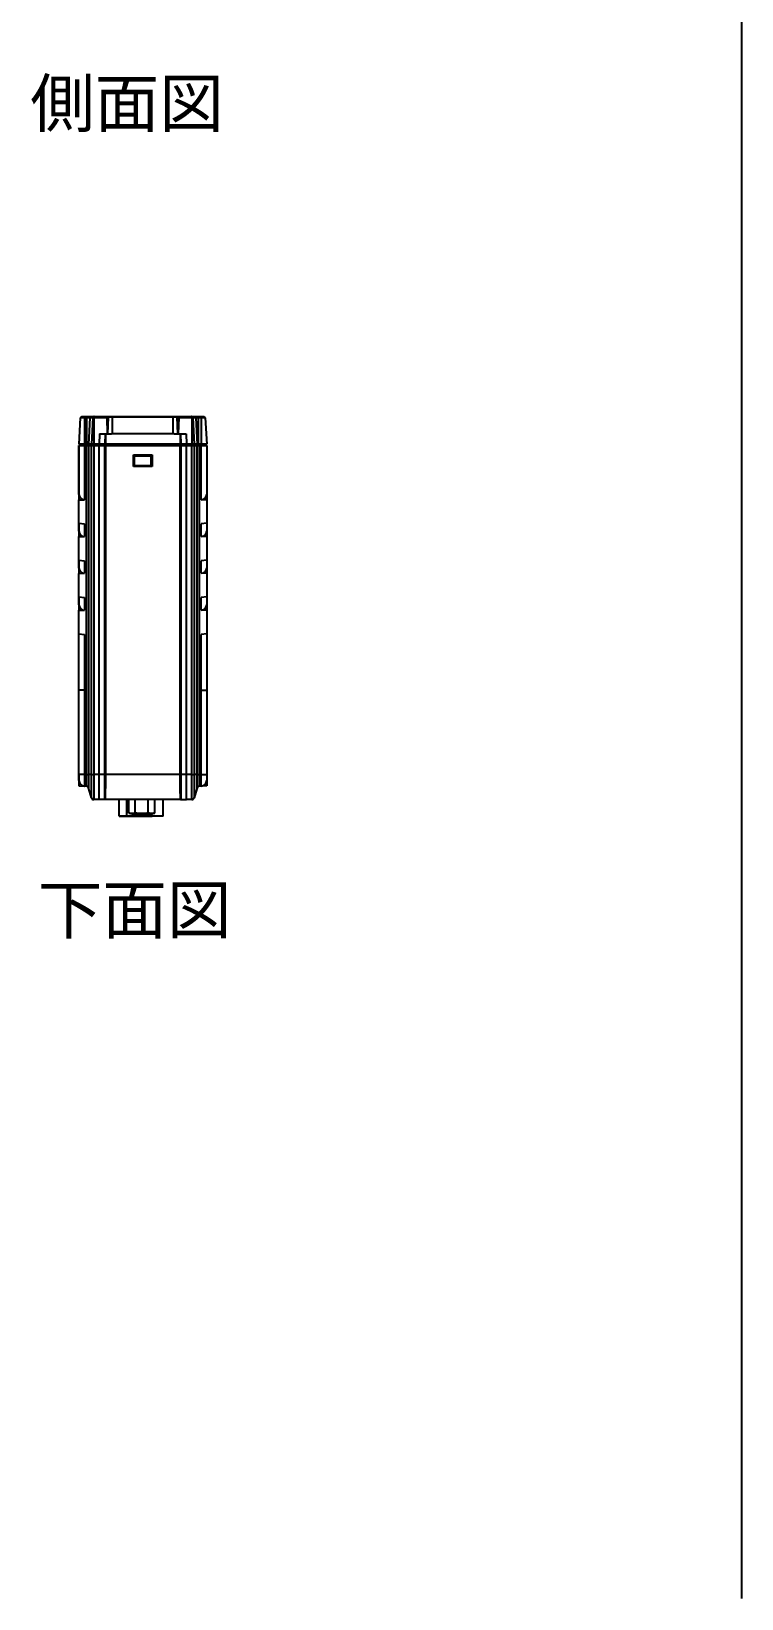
# Model space of a CAD drawing. Extents: x 322 to 1472, y 144 to 807.
# Drawn here: x 1322 to 1472.2, y 144.5 to 475.6 of the extents above; entities that cross this region are included whole.
import ezdxf

# ---------------------------------------------------------------- set-up
doc = ezdxf.new("R2010")
doc.units = 0
doc.header["$LTSCALE"] = 2
doc.layers.get('0').update_dxf_attribs({"linetype": 'CONTINUOUS'})
doc.styles.get("Standard").update_dxf_attribs({"font": 'TIMES.TTF'})

msp = doc.modelspace()

# ---------------------------------------------------------------- linework, layer by layer
msp.add_line((1472.155, 806.801), (1472.155, 144.491))
at = {"color": 7, "linetype": 'CONTINUOUS'}
for p, q in [((1332.675, 394.239), (1333.259, 394.239)), ((1333.259, 394.239), (1333.694, 394.239)), ((1333.694, 394.239), (1334.693, 394.239)), ((1334.693, 394.239), (1335.28, 394.239)), ((1335.28, 394.239), (1337.96, 394.239)), ((1337.96, 394.239), (1353.212, 394.239)), ((1338.186, 390.639), (1338.308, 394.139)), ((1339.186, 394.139), (1338.308, 394.139)), ((1339.186, 390.639), (1339.186, 394.139)), ((1351.986, 394.139), (1339.186, 394.139)), ((1351.986, 390.639), (1351.986, 394.139)), ((1352.864, 394.139), (1351.986, 394.139)), ((1352.986, 390.639), (1352.864, 394.139)), ((1353.212, 394.239), (1355.893, 394.239)), ((1355.893, 394.239), (1356.539, 394.239)), ((1356.539, 394.239), (1357.262, 394.239)), ((1357.262, 394.239), (1357.913, 394.239)), ((1357.913, 394.239), (1358.497, 394.239)), ((1332.375, 393.955), (1332.086, 388.439)), ((1333.246, 393.955), (1332.375, 393.955)), ((1333.246, 393.955), (1333.234, 388.439)), ((1333.681, 393.955), (1333.246, 393.955)), ((1333.681, 393.955), (1333.668, 388.439)), ((1334.405, 393.955), (1333.681, 393.955)), ((1334.405, 393.955), (1334.127, 388.439)), ((1335.01, 393.955), (1334.405, 393.955)), ((1335.01, 393.955), (1334.732, 388.439)), ((1335.213, 393.955), (1335.213, 388.439)), ((1337.97, 393.955), (1335.213, 393.955)), ((1337.97, 393.955), (1338.086, 390.639)), ((1338.013, 392.739), (1338.259, 392.739)), ((1338.016, 392.639), (1338.256, 392.639)), ((1338.221, 391.64), (1338.051, 391.64)), ((1352.913, 392.739), (1353.159, 392.739)), ((1352.916, 392.639), (1353.156, 392.639)), ((1353.121, 391.64), (1352.951, 391.64)), ((1353.202, 393.955), (1353.086, 390.639)), ((1355.959, 393.955), (1353.202, 393.955)), ((1355.959, 393.955), (1355.959, 388.439)), ((1356.162, 393.955), (1356.44, 388.439)), ((1356.827, 393.955), (1356.162, 393.955)), ((1356.827, 393.955), (1357.105, 388.439)), ((1357.275, 393.955), (1356.827, 393.955)), ((1357.275, 393.955), (1357.288, 388.439)), ((1357.926, 393.955), (1357.275, 393.955)), ((1357.926, 393.955), (1357.938, 388.439)), ((1358.797, 393.955), (1357.926, 393.955)), ((1358.797, 393.955), (1359.086, 388.439)), ((1333.234, 388.439), (1332.086, 388.439)), ((1332.086, 377.805), (1332.086, 388.139)), ((1332.086, 388.139), (1333.234, 388.139)), ((1332.086, 388.139), (1332.086, 376.656)), ((1332.086, 388.139), (1332.086, 388.139)), ((1332.581, 388.439), (1332.586, 388.139)), ((1333.668, 388.439), (1333.234, 388.439)), ((1333.234, 388.139), (1333.234, 376.691)), ((1333.234, 388.139), (1333.668, 388.139)), ((1333.255, 388.439), (1333.256, 388.139)), ((1333.668, 388.439), (1334.127, 388.439)), ((1333.668, 318.639), (1333.668, 388.139)), ((1333.668, 388.139), (1334.127, 388.139)), ((1333.69, 388.439), (1333.69, 388.139)), ((1334.732, 388.439), (1334.127, 388.439)), ((1334.127, 388.139), (1334.127, 318.639)), ((1334.127, 388.139), (1334.732, 388.139)), ((1334.603, 388.439), (1334.608, 388.139)), ((1335.213, 388.439), (1334.732, 388.439)), ((1334.732, 318.639), (1334.732, 388.139)), ((1334.732, 388.139), (1335.213, 388.139)), ((1335.209, 388.439), (1335.213, 388.139)), ((1336.362, 388.439), (1335.213, 388.439)), ((1335.213, 388.139), (1335.213, 318.639)), ((1335.213, 388.139), (1336.362, 388.139)), ((1336.409, 390.639), (1336.362, 388.439)), ((1337.528, 388.439), (1336.362, 388.439)), ((1336.362, 318.639), (1336.362, 388.139)), ((1336.362, 388.139), (1337.528, 388.139)), ((1336.409, 390.639), (1337.608, 390.639)), ((1336.562, 388.439), (1336.564, 388.139)), ((1337.608, 390.639), (1337.528, 388.439)), ((1337.667, 388.439), (1337.528, 388.439)), ((1337.528, 318.639), (1337.528, 388.139)), ((1337.608, 390.639), (1337.667, 390.639)), ((1337.667, 390.639), (1337.667, 388.439)), ((1337.667, 390.639), (1338.982, 390.639)), ((1342.41, 388.439), (1337.667, 388.439)), ((1337.667, 388.139), (1337.667, 318.639)), ((1337.667, 388.139), (1353.505, 388.139)), ((1337.786, 388.439), (1337.788, 388.139)), ((1339.186, 390.639), (1338.982, 390.639)), ((1351.986, 390.639), (1339.186, 390.639)), ((1348.762, 388.439), (1342.41, 388.439)), ((1342.41, 388.439), (1342.41, 388.139)), ((1353.505, 388.439), (1348.762, 388.439)), ((1348.762, 388.439), (1348.762, 388.139)), ((1352.19, 390.639), (1351.986, 390.639)), ((1352.19, 390.639), (1353.505, 390.639)), ((1353.386, 388.439), (1353.384, 388.139)), ((1353.505, 390.639), (1353.505, 388.439)), ((1353.505, 390.639), (1353.564, 390.639)), ((1353.644, 388.439), (1353.505, 388.439)), ((1353.505, 318.639), (1353.505, 388.139)), ((1353.564, 390.639), (1353.644, 388.439)), ((1353.564, 390.639), (1354.763, 390.639)), ((1354.81, 388.439), (1353.644, 388.439)), ((1353.644, 388.139), (1353.644, 318.639)), ((1353.644, 388.139), (1354.81, 388.139)), ((1354.61, 388.439), (1354.608, 388.139)), ((1354.763, 390.639), (1354.81, 388.439)), ((1355.959, 388.439), (1354.81, 388.439)), ((1354.81, 318.639), (1354.81, 388.139)), ((1354.81, 388.139), (1355.959, 388.139)), ((1356.44, 388.439), (1355.959, 388.439)), ((1355.963, 388.439), (1355.959, 388.139)), ((1355.959, 318.639), (1355.959, 388.139)), ((1355.959, 388.139), (1356.44, 388.139)), ((1357.105, 388.439), (1356.44, 388.439)), ((1356.44, 388.139), (1356.44, 318.639)), ((1356.44, 388.139), (1357.045, 388.139)), ((1356.629, 388.439), (1356.624, 388.139)), ((1357.045, 318.639), (1357.045, 388.139)), ((1357.045, 388.139), (1357.504, 388.139)), ((1357.105, 388.439), (1357.288, 388.439)), ((1357.266, 388.439), (1357.266, 388.139)), ((1357.938, 388.439), (1357.288, 388.439)), ((1357.504, 388.139), (1357.504, 318.639)), ((1357.504, 388.139), (1357.938, 388.139)), ((1357.917, 388.439), (1357.917, 388.139)), ((1359.086, 388.439), (1357.938, 388.439)), ((1357.938, 376.691), (1357.938, 388.139)), ((1357.938, 388.139), (1359.086, 388.139)), ((1358.591, 388.439), (1358.586, 388.139)), ((1359.086, 388.139), (1359.086, 377.805)), ((1359.086, 388.139), (1359.086, 376.656)), ((1343.586, 386.179), (1347.586, 386.179)), ((1343.586, 383.679), (1343.586, 386.179)), ((1343.624, 386.142), (1343.586, 386.179)), ((1343.624, 386.142), (1347.549, 386.142)), ((1343.624, 383.717), (1343.624, 386.142)), ((1343.836, 386.079), (1343.836, 386.142)), ((1347.336, 386.079), (1343.836, 386.079)), ((1343.836, 385.987), (1343.836, 386.079)), ((1343.836, 385.987), (1347.336, 385.987)), ((1343.836, 383.921), (1343.836, 385.987)), ((1347.336, 386.142), (1347.336, 386.079)), ((1347.336, 385.987), (1347.336, 386.079)), ((1347.336, 383.921), (1347.336, 385.987)), ((1347.549, 386.142), (1347.548, 383.717)), ((1347.549, 386.142), (1347.586, 386.179)), ((1347.586, 386.179), (1347.586, 383.679)), ((1343.624, 383.717), (1343.586, 383.679)), ((1347.586, 383.679), (1343.586, 383.679)), ((1347.548, 383.717), (1343.624, 383.717)), ((1343.836, 383.921), (1347.336, 383.921)), ((1343.836, 383.82), (1343.836, 383.921)), ((1343.836, 383.82), (1345.337, 383.82)), ((1343.836, 383.818), (1343.836, 383.82)), ((1343.836, 383.818), (1345.337, 383.818)), ((1345.337, 383.82), (1345.34, 383.739)), ((1345.832, 383.739), (1345.34, 383.739)), ((1345.835, 383.82), (1345.832, 383.739)), ((1345.835, 383.82), (1347.336, 383.82)), ((1345.835, 383.818), (1347.336, 383.818)), ((1347.336, 383.82), (1347.336, 383.921)), ((1347.336, 383.82), (1347.336, 383.818)), ((1347.548, 383.717), (1347.586, 383.679)), ((1332.086, 376.656), (1333.234, 376.691)), ((1332.086, 371.706), (1332.086, 376.656)), ((1359.086, 376.656), (1357.938, 376.691)), ((1359.086, 376.656), (1359.086, 371.706)), ((1332.086, 371.706), (1333.234, 371.571)), ((1332.086, 371.706), (1332.086, 368.878)), ((1332.086, 370.027), (1332.086, 371.706)), ((1333.234, 371.571), (1333.234, 368.913)), ((1359.086, 371.706), (1357.938, 371.571)), ((1357.938, 368.913), (1357.938, 371.571)), ((1359.086, 371.706), (1359.086, 368.878)), ((1359.086, 371.706), (1359.086, 370.027)), ((1332.086, 368.878), (1333.234, 368.913)), ((1332.086, 363.928), (1332.086, 368.878)), ((1359.086, 368.878), (1357.938, 368.913)), ((1359.086, 368.878), (1359.086, 363.928)), ((1332.086, 363.928), (1333.234, 363.793)), ((1332.086, 363.928), (1332.086, 361.1)), ((1332.086, 362.248), (1332.086, 363.928)), ((1332.086, 361.1), (1333.234, 361.135)), ((1332.086, 356.15), (1332.086, 361.1)), ((1333.234, 363.793), (1333.234, 361.135)), ((1359.086, 363.928), (1357.938, 363.793)), ((1357.938, 361.135), (1357.938, 363.793)), ((1359.086, 361.1), (1357.938, 361.135)), ((1359.086, 363.928), (1359.086, 361.1)), ((1359.086, 363.928), (1359.086, 362.248)), ((1359.086, 361.1), (1359.086, 356.15)), ((1332.086, 356.15), (1333.234, 356.015)), ((1332.086, 356.15), (1332.086, 353.322)), ((1332.086, 354.47), (1332.086, 356.15)), ((1333.234, 356.015), (1333.234, 353.357)), ((1359.086, 356.15), (1357.938, 356.015)), ((1357.938, 353.357), (1357.938, 356.015)), ((1359.086, 356.15), (1359.086, 353.322)), ((1359.086, 356.15), (1359.086, 354.47)), ((1332.086, 353.322), (1333.234, 353.357)), ((1332.086, 348.372), (1332.086, 353.322)), ((1359.086, 353.322), (1357.938, 353.357)), ((1359.086, 353.322), (1359.086, 348.372)), ((1332.086, 348.372), (1333.234, 348.237)), ((1332.086, 336.439), (1332.086, 348.372)), ((1333.234, 348.237), (1333.234, 336.439)), ((1359.086, 348.372), (1357.938, 348.237)), ((1357.938, 336.439), (1357.938, 348.237)), ((1359.086, 348.372), (1359.086, 336.439)), ((1333.234, 336.439), (1332.086, 336.439)), ((1332.086, 318.639), (1332.086, 336.439)), ((1333.234, 336.439), (1333.234, 318.639)), ((1357.938, 318.639), (1357.938, 336.439)), ((1357.938, 336.439), (1359.086, 336.439)), ((1359.086, 336.439), (1359.086, 318.639)), ((1333.234, 318.639), (1332.086, 318.639)), ((1332.086, 317.373), (1332.086, 318.639)), ((1332.086, 318.639), (1332.086, 316.224)), ((1333.668, 318.639), (1333.234, 318.639)), ((1333.234, 318.639), (1333.234, 316.174)), ((1333.668, 318.639), (1334.127, 318.639)), ((1333.668, 316.155), (1333.668, 318.639)), ((1334.732, 318.639), (1334.127, 318.639)), ((1334.127, 318.639), (1334.127, 315.793)), ((1334.732, 318.639), (1335.213, 318.639)), ((1334.732, 313.683), (1334.732, 318.639)), ((1336.362, 318.639), (1335.213, 318.639)), ((1335.213, 318.639), (1335.213, 313.321)), ((1337.528, 318.639), (1336.362, 318.639)), ((1353.505, 318.639), (1337.667, 318.639)), ((1354.81, 318.639), (1353.644, 318.639)), ((1355.959, 318.639), (1354.81, 318.639)), ((1355.959, 313.321), (1355.959, 318.639)), ((1355.959, 318.639), (1356.44, 318.639)), ((1356.44, 318.639), (1356.44, 313.683)), ((1357.045, 318.639), (1356.44, 318.639)), ((1357.045, 315.793), (1357.045, 318.639)), ((1357.045, 318.639), (1357.504, 318.639)), ((1357.504, 318.639), (1357.504, 316.155)), ((1357.938, 318.639), (1357.504, 318.639)), ((1357.938, 316.174), (1357.938, 318.639)), ((1357.938, 318.639), (1359.086, 318.639)), ((1359.086, 318.639), (1359.086, 317.373)), ((1359.086, 318.639), (1359.086, 316.224)), ((1332.086, 316.224), (1333.234, 316.174)), ((1333.668, 316.155), (1333.234, 316.174)), ((1334.732, 313.683), (1334.127, 315.793)), ((1357.045, 315.793), (1356.44, 313.683)), ((1357.938, 316.174), (1357.504, 316.155)), ((1359.086, 316.224), (1357.938, 316.174)), ((1336.362, 313.321), (1335.213, 313.321)), ((1337.586, 313.321), (1336.362, 313.321)), ((1353.586, 313.321), (1337.586, 313.321)), ((1340.621, 309.791), (1340.621, 313.321)), ((1342.629, 310.484), (1342.629, 313.321)), ((1344, 310.484), (1344, 313.321)), ((1346.743, 310.484), (1346.743, 313.321)), ((1348.114, 310.484), (1348.114, 313.321)), ((1349.921, 309.791), (1349.921, 313.321)), ((1353.586, 313.321), (1354.81, 313.321)), ((1355.959, 313.321), (1354.81, 313.321)), ((1340.621, 309.791), (1340.621, 309.791)), ((1341.021, 309.791), (1341.021, 309.791)), ((1347.495, 309.791), (1342.195, 309.791)), ((1342.195, 309.791), (1347.495, 309.791)), ((1347.58, 309.791), (1342.28, 309.791)), ((1342.28, 309.791), (1347.58, 309.791)), ((1342.629, 310.484), (1343.246, 310.291)), ((1343.851, 309.791), (1344.051, 309.791)), ((1346.691, 309.791), (1346.891, 309.791)), ((1346.691, 309.791), (1346.891, 309.791)), ((1347.496, 310.291), (1348.114, 310.484)), ((1349.521, 309.791), (1349.521, 309.791)), ((1349.921, 309.791), (1349.921, 309.791))]:
    msp.add_line(p, q, dxfattribs=at)
at = {"color": 8, "linetype": 'CONTINUOUS'}
for p, q in [((1342.195, 309.791), (1342.195, 313.321)), ((1342.28, 309.791), (1342.28, 309.791)), ((1347.495, 309.791), (1347.495, 310.291)), ((1347.58, 309.791), (1347.58, 309.791))]:
    msp.add_line(p, q, dxfattribs=at)
at = {"color": 7, "linetype": 'CONTINUOUS', "flags": 128}
for points in [[(1337.96, 394.239), (1337.961, 394.234), (1337.961, 394.218), (1337.962, 394.192), (1337.963, 394.157), (1337.965, 394.114), (1337.966, 394.065), (1337.968, 394.011), (1337.97, 393.955)], [(1353.202, 393.955), (1353.204, 394.011), (1353.206, 394.065), (1353.207, 394.114), (1353.209, 394.157), (1353.21, 394.192), (1353.211, 394.218), (1353.212, 394.234), (1353.212, 394.239)], [(1342.195, 309.791), (1341.871, 309.791), (1341.569, 309.791), (1341.298, 309.791), (1341.064, 309.791), (1340.874, 309.791), (1340.735, 309.791), (1340.65, 309.791), (1340.621, 309.791)], [(1340.621, 309.791), (1340.65, 309.791), (1340.735, 309.791), (1340.874, 309.791), (1341.064, 309.791), (1341.298, 309.791), (1341.569, 309.791), (1341.871, 309.791), (1342.195, 309.791)], [(1341.021, 309.791), (1341.044, 309.791), (1341.112, 309.791), (1341.224, 309.791), (1341.375, 309.791), (1341.562, 309.791), (1341.78, 309.791), (1342.021, 309.791), (1342.28, 309.791)], [(1342.28, 309.791), (1342.021, 309.791), (1341.78, 309.791), (1341.562, 309.791), (1341.375, 309.791), (1341.224, 309.791), (1341.112, 309.791), (1341.044, 309.791), (1341.021, 309.791)], [(1345.371, 310.291), (1345.921, 310.291), (1346.434, 310.291), (1346.874, 310.291), (1347.212, 310.291), (1347.424, 310.291), (1347.496, 310.291), (1347.424, 310.291), (1347.212, 310.291), (1346.874, 310.291), (1346.434, 310.291), (1345.921, 310.291), (1345.371, 310.291), (1344.821, 310.291), (1344.309, 310.291), (1343.869, 310.291), (1343.531, 310.291), (1343.319, 310.291), (1343.246, 310.291), (1343.319, 310.291), (1343.531, 310.291), (1343.869, 310.291), (1344.309, 310.291), (1344.821, 310.291), (1345.371, 310.291)], [(1343.951, 309.791), (1343.99, 309.791), (1344.022, 309.791), (1344.044, 309.791), (1344.051, 309.791), (1344.044, 309.791), (1344.022, 309.791), (1343.99, 309.791), (1343.951, 309.791), (1343.913, 309.791), (1343.881, 309.791), (1343.859, 309.791), (1343.851, 309.791), (1343.859, 309.791), (1343.881, 309.791), (1343.913, 309.791), (1343.951, 309.791)], [(1343.951, 309.791), (1343.99, 309.791), (1344.022, 309.791), (1344.044, 309.791), (1344.051, 309.791), (1344.044, 309.791), (1344.022, 309.791), (1343.99, 309.791), (1343.951, 309.791), (1343.913, 309.791), (1343.881, 309.791), (1343.859, 309.791), (1343.851, 309.791), (1343.859, 309.791), (1343.881, 309.791), (1343.913, 309.791), (1343.951, 309.791)], [(1345.371, 310.291), (1345.782, 310.291), (1346.143, 310.291), (1346.411, 310.291), (1346.553, 310.291), (1346.553, 310.291), (1346.411, 310.291), (1346.143, 310.291), (1345.782, 310.291), (1345.371, 310.291), (1344.961, 310.291), (1344.6, 310.291), (1344.332, 310.291), (1344.19, 310.291), (1344.19, 310.291), (1344.332, 310.291), (1344.6, 310.291), (1344.961, 310.291), (1345.371, 310.291)], [(1346.791, 309.791), (1346.83, 309.791), (1346.862, 309.791), (1346.884, 309.791), (1346.891, 309.791), (1346.884, 309.791), (1346.862, 309.791), (1346.83, 309.791), (1346.791, 309.791), (1346.753, 309.791), (1346.721, 309.791), (1346.699, 309.791), (1346.691, 309.791), (1346.699, 309.791), (1346.721, 309.791), (1346.753, 309.791), (1346.791, 309.791)], [(1346.791, 309.791), (1346.83, 309.791), (1346.862, 309.791), (1346.884, 309.791), (1346.891, 309.791), (1346.884, 309.791), (1346.862, 309.791), (1346.83, 309.791), (1346.791, 309.791), (1346.753, 309.791), (1346.721, 309.791), (1346.699, 309.791), (1346.691, 309.791), (1346.699, 309.791), (1346.721, 309.791), (1346.753, 309.791), (1346.791, 309.791)], [(1349.921, 309.791), (1349.872, 309.791), (1349.725, 309.791), (1349.49, 309.791), (1349.176, 309.791), (1348.8, 309.791), (1348.38, 309.791), (1347.938, 309.791), (1347.495, 309.791)], [(1349.921, 309.791), (1349.872, 309.791), (1349.725, 309.791), (1349.49, 309.791), (1349.176, 309.791), (1348.8, 309.791), (1348.38, 309.791), (1347.938, 309.791), (1347.495, 309.791)], [(1349.521, 309.791), (1349.482, 309.791), (1349.365, 309.791), (1349.176, 309.791), (1348.925, 309.791), (1348.624, 309.791), (1348.289, 309.791), (1347.935, 309.791), (1347.58, 309.791)], [(1349.521, 309.791), (1349.482, 309.791), (1349.365, 309.791), (1349.176, 309.791), (1348.925, 309.791), (1348.624, 309.791), (1348.289, 309.791), (1347.935, 309.791), (1347.58, 309.791)]]:
    msp.add_lwpolyline(points, dxfattribs=at)
at = {"color": 7, "linetype": 'CONTINUOUS'}
for centre, radius, start, end in [((1332.675, 393.939), 0.3, 90, 177), ((1334.855, 394.023), 1.61, 172.29873, 182.43757), ((1335.29, 394.023), 1.61, 172.29906, 182.43762), ((1334.699, 393.945), 0.294, 91.07557, 178.18689), ((1356.533, 393.945), 0.294, 1.81311, 88.92443), ((1355.666, 394.023), 1.611, 357.56256, 7.70076), ((1356.317, 394.023), 1.61, 357.56243, 7.70127), ((1358.497, 393.939), 0.3, 3, 90), ((1333.286, 317.373), 1.2, 180, 267.5), ((1333.647, 315.655), 0.5, 16, 87.5), ((1357.526, 315.655), 0.5, 92.5, 164), ((1357.886, 317.373), 1.2, 272.5, 0), ((1335.213, 313.821), 0.5, 196, 270), ((1355.959, 313.821), 0.5, 270, 344)]:
    msp.add_arc(centre, radius, start, end, dxfattribs=at)
for centre, major_axis, start_param, end_param in [((1333.286, 377.894), (0.864, 0.897), 2.374715, 3.9018781), ((1357.886, 377.894), (-0.864, 0.897), 2.3813072, 3.9084703), ((1333.286, 370.115), (0.864, 0.897), 2.374715, 3.9018781), ((1357.886, 370.115), (-0.864, 0.897), 2.3813072, 3.9084703), ((1333.286, 362.337), (0.864, 0.897), 2.374715, 3.9018781), ((1357.886, 362.337), (-0.864, 0.897), 2.3813072, 3.9084703), ((1333.286, 354.559), (0.864, 0.897), 2.374715, 3.9018781), ((1357.886, 354.559), (-0.864, 0.897), 2.3813072, 3.9084703)]:
    msp.add_ellipse(centre, major_axis=major_axis, ratio=0.9285799, start_param=start_param, end_param=end_param, dxfattribs=at)
for points, knots in [([(1335.28, 394.239), (1335.259, 394.237), (1335.219, 394.234), (1335.155, 394.209), (1335.087, 394.158), (1335.027, 394.068), (1335.016, 393.992), (1335.01, 393.955)], [0, 0, 0, 0, 0.1562628, 0.2919355, 0.5008626, 0.7581797, 1, 1, 1, 1]), ([(1335.213, 393.955), (1335.214, 393.992), (1335.216, 394.068), (1335.23, 394.158), (1335.248, 394.209), (1335.264, 394.234), (1335.274, 394.237), (1335.28, 394.239)], [0, 0, 0, 0, 0.241838, 0.4991327, 0.7080961, 0.8437581, 1, 1, 1, 1]), ([(1355.959, 393.955), (1355.958, 393.992), (1355.956, 394.068), (1355.942, 394.158), (1355.924, 394.209), (1355.908, 394.234), (1355.898, 394.237), (1355.893, 394.239)], [0, 0, 0, 0, 0.2418185, 0.4991329, 0.7080682, 0.8437403, 1, 1, 1, 1]), ([(1356.162, 393.955), (1356.157, 393.992), (1356.145, 394.068), (1356.085, 394.158), (1356.017, 394.209), (1355.953, 394.234), (1355.914, 394.237), (1355.893, 394.239)], [0, 0, 0, 0, 0.2418409, 0.4991372, 0.7080961, 0.843763, 1, 1, 1, 1]), ([(1335.213, 393.955), (1335.19, 393.955), (1335.145, 393.957), (1335.084, 393.958), (1335.035, 393.957), (1335.018, 393.955), (1335.01, 393.955)], [0, 0, 0, 0, 0.2500799, 0.499989, 0.7498952, 1, 1, 1, 1]), ([(1356.162, 393.955), (1356.154, 393.955), (1356.137, 393.957), (1356.088, 393.958), (1356.027, 393.957), (1355.982, 393.955), (1355.959, 393.955)], [0, 0, 0, 0, 0.2501048, 0.500011, 0.7499201, 1, 1, 1, 1]), ([(1336.362, 314.033), (1336.362, 314.265), (1336.362, 314.55), (1336.362, 315.207), (1336.362, 315.578), (1336.362, 316.382), (1336.362, 316.814), (1336.362, 317.711), (1336.362, 318.175), (1336.362, 318.639)], [0, 0, 0, 0, 0.25, 0.25, 0.5, 0.5, 0.75, 0.75, 1, 1, 1, 1]), ([(1337.586, 313.321), (1337.586, 313.321), (1337.586, 313.323), (1337.583, 313.337), (1337.579, 313.363), (1337.574, 313.409), (1337.567, 313.483), (1337.558, 313.593), (1337.55, 313.748), (1337.542, 313.951), (1337.535, 314.298), (1337.528, 314.883), (1337.528, 315.639), (1337.528, 316.368), (1337.527, 316.96), (1337.527, 317.574), (1337.527, 318.105), (1337.528, 318.461), (1337.528, 318.639)], [0, 0, 0, 0, 0.0374103, 0.0779429, 0.1217311, 0.1689567, 0.2198677, 0.2778183, 0.3369375, 0.3934679, 0.4541174, 0.5784989, 0.6938646, 0.7477178, 0.8324056, 0.8882022, 0.9440744, 1, 1, 1, 1]), ([(1337.667, 318.639), (1337.667, 318.538), (1337.667, 318.348), (1337.667, 318.079), (1337.667, 317.841), (1337.667, 317.631), (1337.667, 317.449), (1337.667, 317.292), (1337.668, 317.158), (1337.668, 316.827), (1337.669, 316.362), (1337.667, 315.687), (1337.661, 315.076), (1337.654, 314.553), (1337.642, 314.09), (1337.626, 313.714), (1337.608, 313.488), (1337.594, 313.378), (1337.587, 313.328), (1337.587, 313.323), (1337.586, 313.321)], [0, 0, 0, 0, 0.03144158, 0.05940743, 0.08419176, 0.10604552, 0.12518096, 0.14177595, 0.15597796, 0.16790774, 0.24772008, 0.3073467, 0.40132753, 0.48070435, 0.54862293, 0.66531853, 0.78162584, 0.85635752, 0.92974339, 1, 1, 1, 1]), ([(1353.586, 313.321), (1353.586, 313.321), (1353.586, 313.323), (1353.583, 313.336), (1353.579, 313.362), (1353.573, 313.413), (1353.561, 313.532), (1353.542, 313.789), (1353.525, 314.229), (1353.514, 314.719), (1353.509, 315.2), (1353.506, 315.713), (1353.503, 316.179), (1353.504, 316.699), (1353.505, 317.129), (1353.505, 317.5), (1353.505, 317.628), (1353.505, 317.804), (1353.505, 318.032), (1353.505, 318.316), (1353.505, 318.525), (1353.505, 318.639)], [0, 0, 0, 0, 0.03665758, 0.07563307, 0.11672255, 0.17117676, 0.23597611, 0.36011116, 0.4861572, 0.54883192, 0.61370832, 0.69629979, 0.74184824, 0.77558871, 0.87075785, 0.87946032, 0.89286952, 0.91122511, 0.93486854, 0.96426016, 1, 1, 1, 1]), ([(1353.644, 318.639), (1353.644, 318.545), (1353.644, 318.357), (1353.644, 318.076), (1353.645, 317.795), (1353.645, 317.516), (1353.645, 317.272), (1353.645, 316.953), (1353.644, 316.504), (1353.644, 315.84), (1353.644, 315.067), (1353.639, 314.38), (1353.628, 313.827), (1353.612, 313.548), (1353.599, 313.414), (1353.592, 313.356), (1353.587, 313.326), (1353.586, 313.322), (1353.586, 313.321)], [0, 0, 0, 0, 0.0295215, 0.0590451, 0.0885503, 0.1180279, 0.1474818, 0.1664954, 0.220883, 0.2939132, 0.3928593, 0.5113147, 0.6177554, 0.7624168, 0.8271347, 0.8824914, 0.9433741, 1, 1, 1, 1]), ([(1354.81, 314.033), (1354.81, 314.271), (1354.81, 314.706), (1354.81, 315.412), (1354.81, 316.187), (1354.81, 317.262), (1354.81, 318.18), (1354.81, 318.639)], [0, 0, 0, 0, 0.17047592, 0.25571389, 0.34095185, 0.51142777, 0.6819037, 0.6819037, 0.6819037, 0.6819037]), ([(1336.362, 313.321), (1336.362, 313.321), (1336.362, 313.382), (1336.362, 313.622), (1336.362, 313.801), (1336.362, 314.033)], [0, 0, 0, 0, 0.5, 0.5, 1, 1, 1, 1]), ([(1344, 310.484), (1343.775, 310.427), (1343.318, 310.312), (1342.861, 310.426), (1342.629, 310.484)], [0, 0, 0, 0, 0.49350495, 1, 1, 1, 1]), ([(1346.743, 310.484), (1346.346, 310.434), (1345.544, 310.333), (1344.623, 310.392), (1344.11, 310.468), (1344, 310.484)], [0, 0, 0, 0, 0.4350449, 0.8789579, 1, 1, 1, 1]), ([(1348.114, 310.484), (1347.888, 310.427), (1347.431, 310.312), (1346.974, 310.426), (1346.743, 310.484)], [0, 0, 0, 0, 0.4935051, 1, 1, 1, 1])]:
    msp.add_open_spline(points, degree=3, knots=knots, dxfattribs=at)
for points in [[(1337.528, 388.139), (1337.564, 388.139), (1337.617, 388.139), (1337.667, 388.139)], [(1353.505, 388.139), (1353.555, 388.139), (1353.608, 388.139), (1353.644, 388.139)], [(1337.667, 318.639), (1337.617, 318.639), (1337.564, 318.639), (1337.528, 318.639)], [(1353.644, 318.639), (1353.608, 318.639), (1353.555, 318.639), (1353.505, 318.639)], [(1354.81, 313.321), (1354.81, 313.321), (1354.81, 313.353), (1354.81, 313.494), (1354.81, 313.721), (1354.81, 313.923), (1354.81, 314.033)]]:
    msp.add_open_spline(points, degree=3, dxfattribs=at)

# ---------------------------------------------------------------- texts
at = {"char_height": 10, "attachment_point": 5}
for s, insert in [('{\\fMS Mincho|b0|i0|c0|p0;側面図}', (1342.242, 459.897)), ('{\\fMS Mincho|b0|i0|c0|p0;下面図}', (1343.856, 289.505))]:
    msp.add_mtext(s, dxfattribs=dict(at, insert=insert))

doc.saveas('drawing.dxf')
